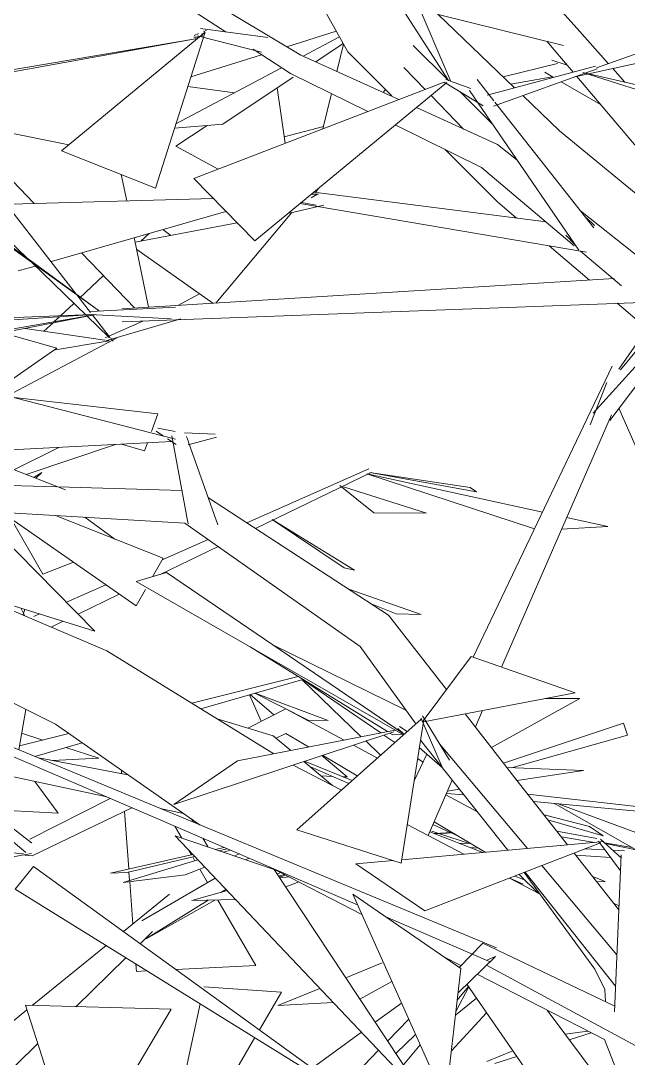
# Model space of a CAD drawing. Header units: millimetres. Extents: x 78096 to 288885, y -20632 to 149556.
# Drawn here: x 251188.6 to 251458, y 95481.7 to 95941.5 of the extents above; entities that cross this region are included whole.
import ezdxf

# ---------------------------------------------------------------- set-up
doc = ezdxf.new("R2010")
doc.units = ezdxf.units.MM
doc.layers.add('G-IMPT', color=8, linetype='Continuous', lineweight=9)
doc.layers.add('L-PLNT', color=71, linetype='Continuous', lineweight=9)

# ---------------------------------------------------------------- blocks, each defined once
blk = doc.blocks.new('ZZ-V - Tree Broadleaf 1 - 3dtree rotund SIMPLU-4826059-TOMH A-A')
at = {"layer": 'G-IMPT'}
for p, q in [((25621.44, 96008.69), (25681.85, 95914.95)), ((25637.21, 95927.73), (25594.36, 96003.81)), ((25645.33, 96002.15), (25682.78, 95914.61)), ((25738.83, 95937.97), (25701.03, 95980.45)), ((25616.26, 95926.27), (25532.46, 95976.43)), ((25583.26, 95936.47), (25529.59, 95971.01)), ((25711.15, 95911.72), (25669.67, 95951.58)), ((25677.26, 95944.29), (25732.82, 95930.42)), ((25813.86, 95943.96), (25747.42, 95920.62)), ((25571.78, 95937.96), (25601.67, 95934.09)), ((25752.7, 95922.48), (25738.83, 95937.97)), ((25843.21, 95939.91), (25743.86, 95917.92)), ((25448.42, 95913), (25570.44, 95933.56)), ((25570.42, 95933.54), (25467.74, 95915.07)), ((25510.24, 95883.81), (25573.95, 95936.46)), ((25551.86, 95867.33), (25573.95, 95936.46)), ((25568.93, 95934.23), (25571.23, 95934.22)), ((25568.98, 95934.98), (25570.9, 95935.81)), ((25570.44, 95934.71), (25598.95, 95927.61)), ((25572.64, 95935.84), (25572.64, 95934.2)), ((25573.09, 95936.57), (25574.48, 95937.23)), ((25610.11, 95929.95), (25632.06, 95936.87)), ((25617.4, 95925.75), (25633.5, 95934.32)), ((25611.76, 95918.13), (25595.18, 95928.8)), ((25622.94, 95923.24), (25635.13, 95931.42)), ((25635.31, 95931.1), (25632.35, 95918.96)), ((25666.2, 95930.5), (25681.83, 95914.98)), ((25728.53, 95928.71), (25725.44, 95932.39)), ((25737.06, 95918.67), (25728.53, 95928.71)), ((25567.58, 95916.54), (25598.89, 95926.41)), ((25659.79, 95906.49), (25616.26, 95926.27)), ((25656.68, 95908.18), (25637.21, 95927.73)), ((25727.61, 95924.03), (25734.4, 95921.8)), ((25560.93, 95895.72), (25607.82, 95920.66)), ((25662.04, 95920.79), (25671.5, 95910.99)), ((25747.01, 95921.34), (25699, 95908.46)), ((25747.69, 95920.16), (25701.77, 95903.6)), ((25706.03, 95916.64), (25730.19, 95922.46)), ((25760.05, 95914.26), (25754.64, 95920.3)), ((25581.76, 95895.62), (25612.87, 95916.48)), ((25646.1, 95901.24), (25611.76, 95918.13)), ((25680.68, 95915.37), (25691.7, 95911.39)), ((25694.47, 95915.44), (25701.98, 95905.92)), ((25709.42, 95913.39), (25727.83, 95916.59)), ((25724.48, 95918.65), (25728.44, 95916.36)), ((25743.45, 95917.83), (25737.67, 95916.55)), ((25789.26, 95857.2), (25738.67, 95916.77)), ((25845.25, 95885.57), (25741.44, 95918.46)), ((25741.44, 95918.46), (25819.97, 95900.71)), ((25566.22, 95912.29), (25586.92, 95909.54)), ((25679.9, 95914.22), (25568.81, 95871.55)), ((25595.92, 95843.93), (25681.04, 95914.07)), ((25605.78, 95911.73), (25609.41, 95887.14)), ((25653.86, 95911.02), (25652.91, 95909.62)), ((25679.9, 95914.27), (25697.15, 95903.72)), ((25686.8, 95910.05), (25701.18, 95895.76)), ((25691.09, 95910.49), (25739.55, 95839.76)), ((25731.78, 95914.42), (25749.24, 95904.32)), ((25629.96, 95909.18), (25626.15, 95893.57)), ((25674.07, 95908.33), (25688.41, 95893.49)), ((25702.39, 95905.4), (25746.31, 95849.75)), ((25730.99, 95892.66), (25714.74, 95908.27)), ((25703.57, 95886.6), (25667.56, 95902.96)), ((25513.45, 95886.46), (25463.36, 95896.58)), ((25463.36, 95896.58), (25498.14, 95860.45)), ((25560.32, 95893.83), (25581.76, 95895.62)), ((25574.83, 95895.04), (25560.94, 95885.93)), ((25608.99, 95889.98), (25626.41, 95894.65)), ((25696.41, 95876.49), (25658.23, 95895.27)), ((25794.64, 95840.45), (25730.99, 95892.66)), ((25463.36, 95888.87), (25516.76, 95820.33)), ((25494.84, 95836.35), (25445.55, 95883.97)), ((25510.24, 95883.81), (25551.86, 95867.33)), ((25560.94, 95885.93), (25579.64, 95875.71)), ((25703.49, 95861.17), (25680.39, 95884.37)), ((25712.13, 95879.78), (25703.57, 95886.6)), ((25824.73, 95883.43), (25757.31, 95787.14)), ((25526.98, 95812.83), (25435.41, 95878.55)), ((25439.49, 95876.79), (25527.03, 95812.83)), ((25536.7, 95873.33), (25539.11, 95861.62)), ((25737.61, 95841.71), (25696.41, 95876.49)), ((25758.05, 95786.81), (25833.42, 95877.72)), ((25595.92, 95843.93), (25568.81, 95871.55)), ((25620.98, 95863.06), (25623.67, 95864.59)), ((25621.01, 95864.6), (25624.21, 95864.61)), ((25622.05, 95865.46), (25725.07, 95852.29)), ((25623.98, 95867.05), (25622.83, 95865.36)), ((25487.72, 95860.15), (25577.49, 95862.71)), ((25611.88, 95856.32), (25626.56, 95859.71)), ((25615.95, 95860.43), (25742.98, 95838.97)), ((25616.56, 95860.94), (25623.08, 95859.71)), ((25712.01, 95853.96), (25703.49, 95861.17)), ((25505.74, 95834.84), (25583.13, 95856.97)), ((25612.32, 95856.52), (25578.69, 95816.34)), ((25610.87, 95856.24), (25612.32, 95856.52)), ((25782.75, 95823.48), (25740.41, 95857.24)), ((25542.88, 95843.37), (25588.07, 95851.93)), ((25743.07, 95854.16), (25746.52, 95850.73)), ((25733.84, 95846.47), (25737.67, 95842.5)), ((25542.47, 95845.34), (25548.83, 95814.5)), ((25744.42, 95826.55), (25726.42, 95841.77)), ((25519.11, 95838.66), (25542.73, 95814.13)), ((25543.57, 95840.03), (25577.34, 95816.26)), ((25758.58, 95823.99), (25740.31, 95839.43)), ((25490.92, 95830.6), (25498.53, 95832.78)), ((25531.32, 95801.1), (25496.67, 95834.58)), ((25536.9, 95813.77), (25755.23, 95827.21)), ((25517.06, 95819.94), (25523.09, 95812.21)), ((25523.24, 95812.63), (25560.68, 95814.59)), ((25537.12, 95808.07), (25772.86, 95816.87)), ((25790.8, 95817.08), (25745.98, 95767.6)), ((25792.26, 95815.87), (25753.35, 95764.39)), ((25769.44, 95805.38), (25756.58, 95816.26)), ((25460.28, 95809.73), (25508.16, 95796.44)), ((25523.66, 95811.3), (25463.29, 95808.89)), ((25468.1, 95807.56), (25524.2, 95811.3)), ((25481.81, 95803.75), (25525.46, 95811.24)), ((25525.49, 95811.23), (25483.88, 95803.18)), ((25522.79, 95811.35), (25558.82, 95809.3)), ((25523.78, 95811.32), (25531.83, 95800.99)), ((25530.33, 95799.75), (25563.06, 95809.37)), ((25494.01, 95805.14), (25529.36, 95799.97)), ((25531.24, 95801.74), (25546.3, 95808.41)), ((25506.71, 95795.43), (25531.36, 95799.68)), ((25529.57, 95801), (25530.84, 95801.56)), ((25529.89, 95799.9), (25531.36, 95799.68)), ((25532.1, 95800.64), (25533.03, 95799.45)), ((25508.16, 95796.44), (25487.09, 95781.74)), ((25754.39, 95788.41), (25692.77, 95659.48)), ((25752.1, 95781.1), (25744.64, 95762.42)), ((25484.39, 95775.69), (25560.75, 95756.07)), ((25766.82, 95748.31), (25757.4, 95769.75)), ((25754.04, 95766.81), (25705.33, 95655.08)), ((25552.14, 95759.66), (25555.45, 95757.44)), ((25552.96, 95760.89), (25560.59, 95759.52)), ((25578.27, 95758.25), (25564.78, 95758.91)), ((25448.29, 95749.2), (25559.18, 95755.03)), ((25557.18, 95756.27), (25561, 95753.71)), ((25559.05, 95757.48), (25565.59, 95722.44)), ((25565.64, 95757.2), (25566.47, 95754.89)), ((25578.93, 95756.91), (25566.31, 95753.6)), ((25566.54, 95754.69), (25579.59, 95718.16)), ((25469.17, 95750.29), (25512.01, 95733.53)), ((25501.43, 95741.26), (25497.88, 95739.06)), ((25501.43, 95741.26), (25498.76, 95738.71)), ((25508.04, 95734.87), (25463.68, 95736.13)), ((25563.57, 95733.3), (25508.61, 95734.86)), ((25655.28, 95678.06), (25575.32, 95730.1)), ((25564.9, 95718.83), (25464.73, 95724.67)), ((25565.64, 95722.18), (25566.31, 95718.58)), ((25642.65, 95664.2), (25564.9, 95718.83)), ((25530.25, 95662.28), (25443.8, 95699.02)), ((25556.74, 95696.96), (25543.31, 95692.93)), ((25556.74, 95696.96), (25662.21, 95625.35)), ((25661.84, 95625.02), (25543.31, 95692.93)), ((25680.89, 95645.07), (25655.28, 95678.06)), ((25507.48, 95629.74), (25430.1, 95668.5)), ((25604.39, 95616.68), (25530.25, 95662.28)), ((25667.4, 95629.96), (25642.65, 95664.2)), ((25670.14, 95630.64), (25691.87, 95659.8)), ((25737.93, 95643.65), (25691.87, 95659.8)), ((25737.93, 95643.65), (25670.67, 95630.74)), ((25609.63, 95636.63), (25592.8, 95628.04)), ((25635.49, 95622.71), (25609.63, 95636.63)), ((25713.31, 95603.32), (25689.25, 95634.31)), ((25696.92, 95635.78), (25693.75, 95628.52)), ((25461.98, 95630.5), (25703.09, 95530.67)), ((25571.72, 95585.06), (25507.48, 95629.74)), ((25604.12, 95624.61), (25579.2, 95632.18)), ((25614.49, 95582.91), (25669.73, 95632.03)), ((25660.83, 95568.18), (25670.83, 95631.76)), ((25669.63, 95632.44), (25670.2, 95631.12)), ((25670.31, 95633.44), (25682.22, 95613.76)), ((25670.58, 95630.23), (25679.41, 95609.68)), ((25460.62, 95627.4), (25641.48, 95549.75)), ((25559.99, 95594.13), (25657.57, 95626.43)), ((25588.19, 95613.55), (25658.19, 95627.11)), ((25609.74, 95625.64), (25605.39, 95623.54)), ((25619.77, 95619.67), (25609.74, 95625.64)), ((25659.33, 95627.83), (25661.93, 95625.54)), ((25660.13, 95628.76), (25663.52, 95626.51)), ((25611.84, 95618.13), (25604.12, 95624.61)), ((25650.29, 95614.75), (25639.63, 95620.49)), ((25669.4, 95622.72), (25708.11, 95573.9)), ((25677.82, 95621.03), (25716.81, 95574.69)), ((25641.36, 95606.81), (25625.98, 95615.97)), ((25672.22, 95616.48), (25666.56, 95604.64)), ((25668.88, 95619.41), (25679.09, 95610.42)), ((25448.04, 95615.17), (25496.9, 95577.17)), ((25499.93, 95614.79), (25539.63, 95607.38)), ((25588.19, 95613.55), (25559.99, 95594.13)), ((25634.3, 95600.53), (25612.97, 95611.66)), ((25630.38, 95602.58), (25617.69, 95613.23)), ((25488.88, 95606.4), (25530.22, 95597.52)), ((25683.48, 95604.96), (25672.79, 95580.43)), ((25734.64, 95576.3), (25713.31, 95603.32)), ((25694.66, 95590.87), (25680.63, 95598.42)), ((25531.7, 95596.88), (25496.14, 95578.74)), ((25541.4, 95592.72), (25497.16, 95571.4)), ((25553.95, 95592.42), (25564.35, 95590.19)), ((25688.67, 95572.14), (25663.52, 95585.27)), ((25698.12, 95573), (25675.44, 95586.51)), ((25378.2, 95583.36), (25493.36, 95572.31)), ((25484.91, 95580.86), (25494.31, 95572.83)), ((25560.54, 95580.24), (25604.45, 95565.43)), ((25560.54, 95580.24), (25673.12, 95461.8)), ((25614.49, 95582.91), (25660.83, 95568.18)), ((25495.73, 95578.11), (25497.09, 95577.12)), ((25661.06, 95569.65), (25749.23, 95577.62)), ((25671.33, 95547), (25749.23, 95577.16)), ((25748.39, 95577.96), (25758.16, 95564.77)), ((25749.19, 95578.74), (25758.41, 95570.48)), ((25749.42, 95577.64), (25750.77, 95577.76)), ((25478.35, 95569.07), (25496.84, 95572.43)), ((25497.16, 95571.4), (25492.58, 95571.89)), ((25757.4, 95547.47), (25737.54, 95572.64)), ((25758.46, 95571.79), (25755.42, 95502.3)), ((25489.64, 95556.65), (25497.76, 95566.7)), ((25637.87, 95465.44), (25497.76, 95566.7)), ((25643.42, 95545.4), (25602.72, 95566.39)), ((25604.45, 95565.43), (25673.12, 95461.8)), ((25640.68, 95567.8), (25657.28, 95569.3)), ((25640.68, 95567.8), (25671.33, 95547)), ((25723.2, 95567.08), (25756.53, 95527.48)), ((25722.22, 95554.63), (25708.94, 95561.56)), ((25721.62, 95554.94), (25713.09, 95563.17)), ((25746.77, 95521.15), (25715.32, 95564.03)), ((25715.8, 95564.22), (25755.92, 95513.62)), ((25489.64, 95556.65), (25636.78, 95465.6)), ((25639.37, 95554.44), (25687.29, 95521.49)), ((25639.37, 95554.44), (25680.52, 95462.53)), ((25654.07, 95544.34), (25700.35, 95524.47)), ((25697.06, 95532.78), (25686.57, 95521.99)), ((25755.53, 95504.73), (25697.06, 95532.78)), ((25687.32, 95522.77), (25679.82, 95526.63)), ((25702.62, 95526.84), (25686.05, 95510.68)), ((25699.11, 95525.3), (25702.62, 95526.84)), ((25687.29, 95521.49), (25680.52, 95462.53)), ((25764.56, 95487.33), (25698.62, 95522.94)), ((25751.16, 95512.19), (25746.77, 95521.15)), ((25750.93, 95489.96), (25694.6, 95519.01)), ((25716.66, 95475.92), (25690, 95514.53)), ((25751.16, 95512.19), (25751.38, 95506.91)), ((25494.22, 95505.18), (25558.88, 95503.45)), ((25494.22, 95505.18), (25516.71, 95435.25)), ((25558.88, 95503.45), (25517.56, 95434.11)), ((25749.58, 95470.96), (25725.62, 95503.02)), ((25664.2, 95498.99), (25654.86, 95489.37)), ((25667.2, 95492.3), (25658.52, 95483.84)), ((25766.98, 95449.66), (25750.93, 95489.96)), ((25650.84, 95485.24), (25634.18, 95468.1))]:
    blk.add_line(p, q, dxfattribs=at)
blk = doc.blocks.new('ZZ-V - Tree Broadleaf 2 - 3dtree rotund SIMPLU-4826109-TOMH A-A')
at = {"layer": 'G-IMPT'}
for p, q in [((25549.03, 95847.22), (25545.41, 95843.85)), ((25555.16, 95848.97), (25558.69, 95846.37)), ((25528.88, 95828.51), (25518.15, 95818.54)), ((25561.79, 95815.3), (25571.42, 95820.42)), ((25515.66, 95816.23), (25509.76, 95810.74)), ((25509.29, 95810.31), (25506.86, 95808.05)), ((25506.29, 95807.52), (25502.41, 95803.91)), ((25486.31, 95775.19), (25535.25, 95801.2)), ((25552.98, 95767.34), (25489.26, 95774.44)), ((25550.12, 95759.47), (25552.98, 95767.34)), ((25534.19, 95753.71), (25494.54, 95740.37)), ((25547.02, 95750.94), (25536.78, 95753.85)), ((25547.02, 95750.94), (25548.3, 95754.46)), ((25509, 95752.39), (25489.09, 95742.5)), ((25646.48, 95742.84), (25592.34, 95719.02)), ((25647.46, 95741.22), (25596.22, 95716.5)), ((25719.97, 95716.39), (25645.65, 95740.64)), ((25723.46, 95723.68), (25645.72, 95740.67)), ((25646.89, 95741.34), (25691.44, 95734.59)), ((25694.22, 95732.67), (25646.9, 95741.31)), ((25633.67, 95735.46), (25648.66, 95723.48)), ((25672.07, 95723.2), (25635.22, 95734.97)), ((25694.22, 95732.67), (25691.44, 95734.59)), ((25483.81, 95723.56), (25543.26, 95682.15)), ((25555.25, 95703.28), (25507.56, 95722.17)), ((25533.83, 95711.77), (25520.47, 95721.42)), ((25672.07, 95723.2), (25648.66, 95723.48)), ((25525, 95671), (25477.85, 95718.8)), ((25501.9, 95696.18), (25487.81, 95720.77)), ((25635.56, 95699.03), (25603.58, 95720.44)), ((25640.18, 95698), (25603.58, 95720.44)), ((25731.98, 95716.2), (25752.45, 95717.34)), ((25752.45, 95717.34), (25734.21, 95721.33)), ((25579.62, 95708.49), (25554.01, 95696.14)), ((25575.3, 95711.53), (25554.82, 95702.52)), ((25555.25, 95703.28), (25550.62, 95695.12)), ((25515.45, 95701.52), (25501.9, 95696.18)), ((25635.56, 95699.03), (25640.18, 95698)), ((25529.81, 95691.52), (25512.34, 95683.84)), ((25547.4, 95689.45), (25543.26, 95682.15)), ((25637.66, 95689.52), (25669.74, 95678.35)), ((25535.79, 95687.35), (25517.55, 95678.55)), ((25525, 95671), (25489.37, 95682)), ((25493.9, 95677.73), (25492.24, 95680.96)), ((25493.08, 95678.08), (25493.86, 95680.61)), ((25658.57, 95678.71), (25648.32, 95682.75)), ((25500.41, 95678.59), (25497.87, 95677.47)), ((25658.57, 95678.71), (25669.74, 95678.35)), ((25510.91, 95675.35), (25505.57, 95672.77)), ((25654.72, 95626.44), (25593.84, 95663.98)), ((25663.2, 95635.77), (25603.68, 95665.09)), ((25615.17, 95650.83), (25567.93, 95639.11)), ((25617.15, 95649.61), (25571.98, 95636.62)), ((25643.16, 95624.2), (25616.74, 95649.54)), ((25651.74, 95625.86), (25617.08, 95649.62)), ((25619.59, 95631.57), (25595.96, 95643.51)), ((25596.01, 95643.53), (25628.52, 95631.43)), ((25598.7, 95631.05), (25593.56, 95642.83)), ((25593.81, 95642.9), (25604.37, 95633.95)), ((25740.09, 95641.1), (25700.84, 95619.38)), ((25724.65, 95641.1), (25740.09, 95641.1)), ((25491.22, 95618.39), (25494.37, 95636.3)), ((25619.59, 95631.57), (25628.52, 95631.43)), ((25759.42, 95630.18), (25706.18, 95612.51)), ((25759.42, 95630.18), (25761.15, 95624.82)), ((25513.45, 95625.59), (25491.53, 95620.14)), ((25492.51, 95625.73), (25501.9, 95622.72)), ((25657.98, 95621.58), (25653.08, 95624.94)), ((25657.1, 95624.97), (25655.73, 95625.82)), ((25661.34, 95625.31), (25657.1, 95624.97)), ((25519.35, 95621.49), (25498.34, 95615.45)), ((25651.7, 95616), (25645.13, 95622.31)), ((25709.78, 95610.43), (25761.15, 95624.82)), ((25512.16, 95619.42), (25526.71, 95614.74)), ((25625.7, 95615.88), (25636.94, 95606.36)), ((25506.27, 95613.61), (25526.71, 95614.74)), ((25617.94, 95613.31), (25639.09, 95604.79)), ((25670.54, 95612.97), (25668.13, 95614.62)), ((25536.87, 95607.89), (25536.76, 95609.38)), ((25637.65, 95603.5), (25620.55, 95610.82)), ((25625.28, 95606.85), (25630.32, 95606.64)), ((25707.73, 95610.51), (25741.71, 95609.17)), ((25741.71, 95609.17), (25712.21, 95604.74)), ((25498.32, 95604.37), (25508.66, 95590.33)), ((25634.98, 95606.44), (25636.94, 95606.36)), ((25680.93, 95599.11), (25688.7, 95598.39)), ((25686.7, 95600.91), (25681.37, 95600.11)), ((25716.93, 95598.74), (25779.28, 95591.64)), ((25719.48, 95595.51), (25778.63, 95589.98)), ((25728.64, 95594.65), (25730.21, 95593.85)), ((25728.82, 95594.64), (25767.9, 95572.5)), ((25777.83, 95577), (25730.5, 95594.48)), ((25486.51, 95591.56), (25508.66, 95590.33)), ((25540.01, 95565.59), (25538.11, 95591.13)), ((25744.39, 95584.39), (25724.2, 95589.54)), ((25563.56, 95579.22), (25560.47, 95584.53)), ((25567.83, 95587.77), (25568.68, 95586.32)), ((25674.88, 95585.23), (25682.82, 95581.67)), ((25750.43, 95580.25), (25725.86, 95587.43)), ((25744.39, 95584.39), (25750.43, 95580.25)), ((25572.86, 95579.21), (25575.16, 95575.31)), ((25673.51, 95582.09), (25697.06, 95572.9)), ((25674.42, 95582.42), (25677.56, 95581.36)), ((25683.5, 95581.71), (25675.65, 95581.25)), ((25683.7, 95581.59), (25676.01, 95581.11)), ((25677.95, 95581.23), (25690.97, 95576.85)), ((25683.09, 95581.55), (25685.85, 95580.31)), ((25729.81, 95582.42), (25747.56, 95579.03)), ((25731.88, 95579.81), (25746.62, 95577.38)), ((25578.38, 95574.22), (25582.38, 95575.12)), ((25579.94, 95573.69), (25583.65, 95574.58)), ((25691.71, 95576.82), (25686.4, 95577.06)), ((25691.39, 95575.11), (25695.01, 95574.85)), ((25751.27, 95574.06), (25742.29, 95574.48)), ((25763.26, 95575.13), (25750.97, 95577.14)), ((25765.06, 95574.1), (25751.24, 95576.9)), ((25531.98, 95563.78), (25568.39, 95571.97)), ((25539.18, 95563.99), (25569.19, 95571.14)), ((25567.85, 95571.85), (25566.81, 95573.63)), ((25569.39, 95569.2), (25568.38, 95570.94)), ((25585.11, 95573.95), (25581.99, 95573)), ((25586.84, 95571.37), (25589.1, 95572.24)), ((25593.34, 95570.41), (25592.01, 95569.63)), ((25738.24, 95571.74), (25753.82, 95570.62)), ((25759.88, 95573.66), (25754.58, 95573.91)), ((25570.67, 95569.58), (25537.59, 95559.58)), ((25565.04, 95563.05), (25573.72, 95566.36)), ((25574.96, 95559.64), (25571.53, 95565.53)), ((25531.98, 95563.78), (25539.18, 95563.99)), ((25565.04, 95563.05), (25537.59, 95559.58)), ((25540.4, 95560.43), (25540.12, 95564.22)), ((25578.27, 95561.58), (25545.82, 95542.56)), ((25605.86, 95563.31), (25607.35, 95564)), ((25606.42, 95562.47), (25608.94, 95563.18)), ((25609.65, 95562.81), (25606.73, 95562)), ((25611.11, 95562.06), (25606.96, 95561.64)), ((25708.96, 95561.57), (25714.87, 95558.89)), ((25711.28, 95562.47), (25715.78, 95560.57)), ((25751.24, 95560.04), (25745.7, 95562.29)), ((25541.82, 95541.3), (25540.43, 95559.94)), ((25568.04, 95551.58), (25583.59, 95555.99)), ((25583.04, 95556.56), (25580.87, 95555.22)), ((25609.62, 95557.64), (25615.43, 95559.84)), ((25751.24, 95560.04), (25747.55, 95559.95)), ((25558.07, 95554.5), (25537.62, 95537.89)), ((25578.2, 95551.81), (25547.79, 95534.57)), ((25575.25, 95551.74), (25547.86, 95534.79)), ((25587.36, 95552.02), (25568.04, 95551.58)), ((25596.34, 95522.89), (25579.5, 95551.84)), ((25755.55, 95550.09), (25757.48, 95549.33)), ((25550.62, 95537.83), (25545.12, 95532.47)), ((25529.98, 95531.69), (25497.25, 95505.1)), ((25538.75, 95526.26), (25516.49, 95504.58)), ((25636.28, 95517.4), (25652.35, 95523.94)), ((25543.39, 95520.22), (25543.14, 95523.55)), ((25547.4, 95520.42), (25543.39, 95520.22)), ((25596.34, 95522.89), (25560.85, 95521.1)), ((25642.54, 95507.96), (25656.73, 95515.68)), ((25573.36, 95513.4), (25607.77, 95510.97)), ((25597.99, 95494.26), (25607.77, 95510.97)), ((25606.15, 95505.12), (25624.74, 95512.7)), ((25685.1, 95502.4), (25690.85, 95513.31)), ((25685.69, 95507.49), (25690.7, 95513.53)), ((25571.72, 95505.86), (25555.83, 95433.03)), ((25630.67, 95506.46), (25606.15, 95505.12)), ((25660.99, 95506.17), (25649.34, 95497.7)), ((25684.92, 95500.8), (25694.24, 95508.39)), ((25494.87, 95503.16), (25468.52, 95481.76)), ((25683.11, 95485.08), (25698.72, 95501.9)), ((25643.23, 95493.25), (25621.37, 95477.36)), ((25743.63, 95493.73), (25733.6, 95492.35)), ((25745.02, 95493.01), (25735.38, 95489.95)), ((25499.68, 95488.2), (25489.95, 95478.72)), ((25563.99, 95436.19), (25595.99, 95490.85)), ((25661.86, 95478.8), (25669.26, 95487.7)), ((25710.39, 95485.01), (25698.78, 95480.33)), ((25712.08, 95482.56), (25702.32, 95479.46))]:
    blk.add_line(p, q, dxfattribs=at)

msp = doc.modelspace()

# ---------------------------------------------------------------- block references
at = {"layer": 'L-PLNT'}
for name in ['ZZ-V - Tree Broadleaf 1 - 3dtree rotund SIMPLU-4826059-TOMH A-A', 'ZZ-V - Tree Broadleaf 2 - 3dtree rotund SIMPLU-4826109-TOMH A-A']:
    msp.add_blockref(name, (225696.455, 0), dxfattribs=at)

doc.saveas('drawing.dxf')
